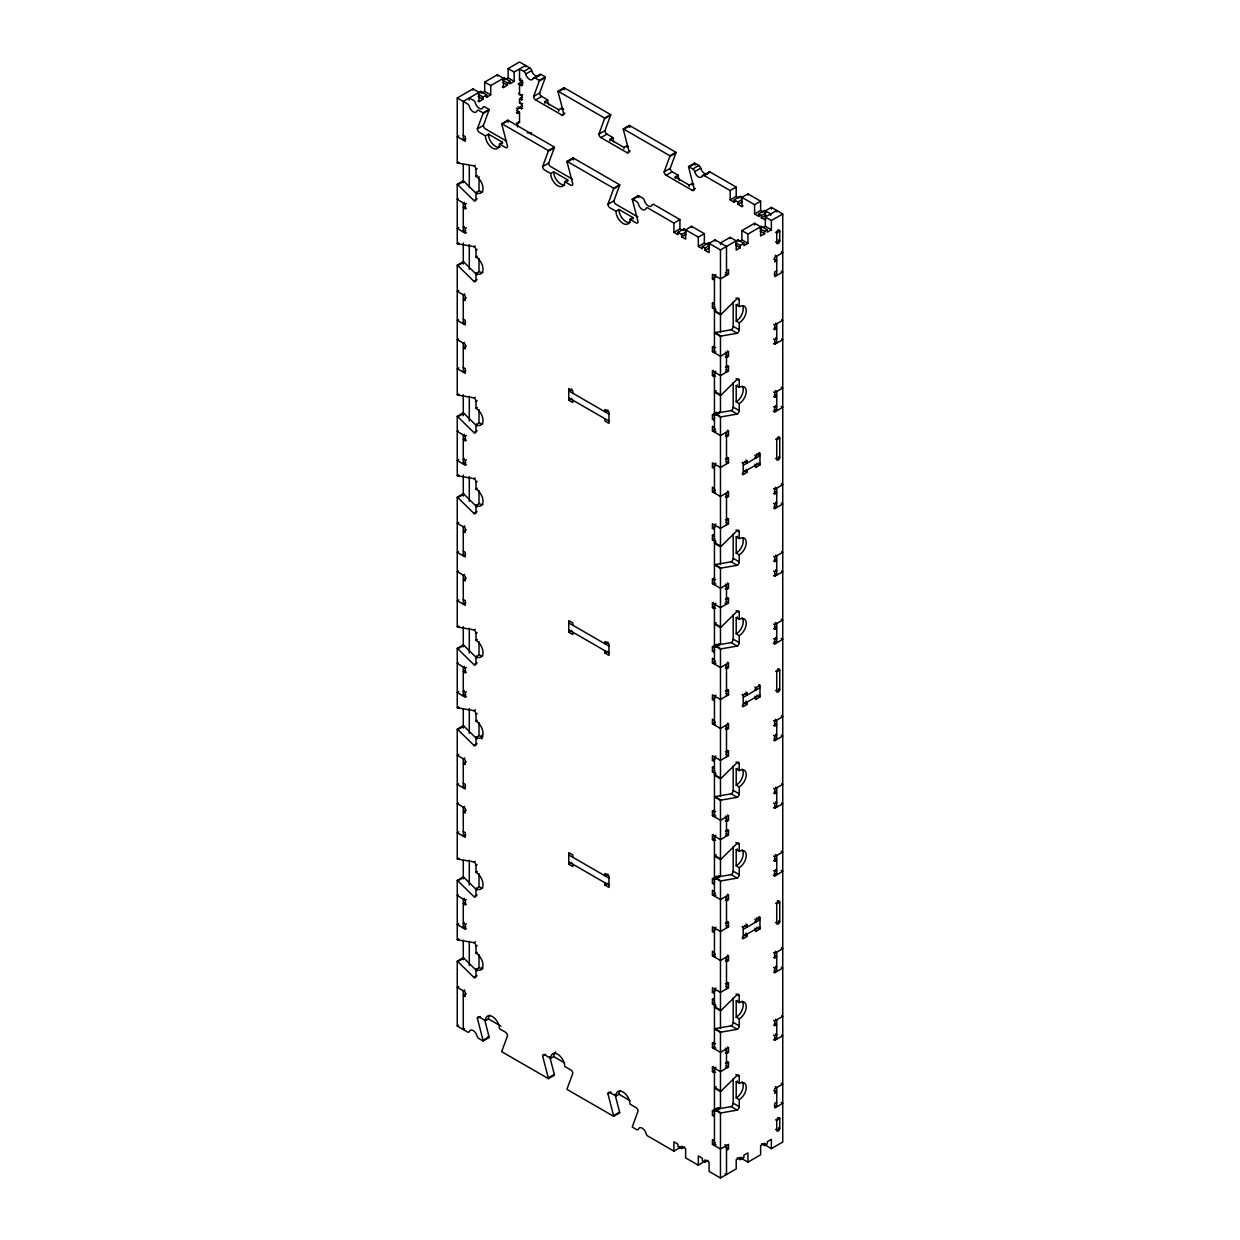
<?xml version="1.0" encoding="UTF-8"?>
<svg xmlns="http://www.w3.org/2000/svg" width="1240" height="1240" viewBox="0 0 1240 1240"><rect width="100%" height="100%" fill="white"/><g stroke="black" fill="none" stroke-linecap="round" stroke-linejoin="round"><path stroke-width="1.5" d="M485.414 135.873L488.421 134.137L502.495 142.259L499.472 143.995A9.951 5.735 60 0 1 492.435 148.056A9.951 5.735 60 0 1 485.414 135.873L479.384 132.401A2.837 1.643 60 0 1 477.369 128.913L483.026 113.507A2.852 1.643 60 0 0 483.12 112.902L489.149 109.415L484.902 106.966A2.837 1.643 60 0 0 483.011 107.431A5.689 3.286 60 0 1 479.229 108.33A5.689 3.286 60 0 1 475.432 103.044A2.837 1.643 60 0 0 473.541 100.409L469.293 97.96L469.293 100.083M477.369 128.913L483.399 125.442L489.056 110.034A2.852 1.643 60 0 0 489.149 109.415M564.898 113.181L561.767 114.995L535.649 99.913A2.837 1.643 60 0 1 533.634 96.441L539.292 81.034A2.852 1.643 60 0 0 539.369 80.414L545.399 76.942L541.167 74.493A2.837 1.643 60 0 0 539.276 74.943A5.689 3.286 60 0 1 535.479 75.841A5.689 3.286 60 0 1 531.697 70.572A2.837 1.643 60 0 0 529.806 67.936L519.529 62L508.152 68.572L508.152 77.856L514.182 81.329L514.182 72.059L525.558 65.487L525.558 66.836M533.634 96.441L539.663 92.954L545.321 77.547A2.852 1.643 60 0 0 545.399 76.942M550.684 173.554L553.691 171.817L567.765 179.94L564.743 181.675A9.951 5.735 60 0 1 557.706 185.737A9.951 5.735 60 0 1 550.684 173.554L544.654 170.082A2.837 1.643 60 0 1 542.639 166.594L548.297 151.202A2.852 1.643 60 0 0 548.39 150.583L554.419 147.095L507.796 120.187L501.766 123.675A2.837 1.643 60 0 0 501.859 124.372L507.517 146.32A2.837 1.643 60 0 1 505.502 147.483L499.472 143.995M542.639 166.594L548.669 163.122L554.327 147.715A2.852 1.643 60 0 0 554.419 147.095M630.168 150.862L627.037 152.675L600.904 137.594A2.837 1.643 60 0 1 598.904 134.121L604.562 118.715A2.852 1.643 60 0 0 604.639 118.094L610.669 114.623L564.061 87.699L558.031 91.186A2.837 1.643 60 0 0 558.109 91.9L563.766 113.832A2.837 1.643 60 0 1 561.767 114.995M598.904 134.121L604.934 130.634L610.591 115.227A2.852 1.643 60 0 0 610.669 114.623M615.955 211.249L618.962 209.498L633.02 217.62L630.013 219.356A9.951 5.735 60 0 1 622.976 223.417A9.951 5.735 60 0 1 615.955 211.249L609.925 207.762A2.837 1.643 60 0 1 607.91 204.29L613.568 188.883A2.852 1.643 60 0 0 613.661 188.263L619.675 184.791L573.066 157.868L567.037 161.355A2.837 1.643 60 0 0 567.114 162.068L572.787 184A2.837 1.643 60 0 1 570.772 185.163L564.743 181.675M607.91 204.29L613.939 200.803L619.597 185.395A2.852 1.643 60 0 0 619.675 184.791M695.439 188.542L692.308 190.356L666.175 175.274A2.837 1.643 60 0 1 664.175 171.802L669.832 156.395A2.852 1.643 60 0 0 669.91 155.775L675.939 152.303L629.331 125.395L623.302 128.867A2.837 1.643 60 0 0 623.379 129.58L629.037 151.513A2.837 1.643 60 0 1 627.037 152.675M664.175 171.802L670.205 168.315L675.862 152.923A2.852 1.643 60 0 0 675.939 152.303M737.211 333.281L731.182 329.809L715.015 332.599A2.852 1.643 -60 0 0 714.442 332.832L720.471 336.319A2.852 1.643 -60 0 1 721.044 336.087L737.211 333.281A2.837 1.643 -60 0 0 739.226 329.809L739.226 322.834A9.951 5.735 -60 0 0 746.248 310.667A9.951 5.735 -60 0 0 739.226 306.606L739.226 299.646A2.837 1.643 -60 0 0 737.211 298.483L721.044 314.356A2.837 1.643 -60 0 1 720.471 314.774L714.442 311.302A2.837 1.643 -60 0 0 715.015 310.868L716.023 309.876M737.211 414.067L731.182 410.579L715.015 413.385A2.852 1.643 -60 0 0 714.442 413.618L720.471 417.105A2.852 1.643 -60 0 1 721.044 416.873L737.211 414.067A2.837 1.643 -60 0 0 739.226 410.579L739.226 403.62A9.951 5.735 -60 0 0 746.248 391.437A9.951 5.735 -60 0 0 739.226 387.376L739.226 380.417A2.837 1.643 -60 0 0 737.211 379.269L721.044 395.126A2.837 1.643 -60 0 1 720.471 395.56L714.442 392.088A2.837 1.643 -60 0 0 715.015 391.654L716.023 390.662M737.211 565.3L731.182 561.813L715.015 564.619A2.852 1.643 -60 0 0 714.442 564.851L720.471 568.339A2.852 1.643 -60 0 1 721.044 568.106L737.211 565.3A2.837 1.643 -60 0 0 739.226 561.813L739.226 554.854A9.951 5.735 -60 0 0 746.248 542.671A9.951 5.735 -60 0 0 739.226 538.625L739.226 531.65A2.837 1.643 -60 0 0 737.211 530.503L721.044 546.36A2.837 1.643 -60 0 1 720.471 546.793L714.442 543.322A2.837 1.643 -60 0 0 715.015 542.888L716.023 541.896M737.211 646.087L731.182 642.599L715.015 645.404A2.852 1.643 -60 0 0 714.442 645.637L720.471 649.125A2.852 1.643 -60 0 1 721.044 648.876L737.211 646.087A2.837 1.643 -60 0 0 739.226 642.599L739.226 635.639A9.951 5.735 -60 0 0 746.248 623.457A9.951 5.735 -60 0 0 739.226 619.396L739.226 612.436A2.837 1.643 -60 0 0 737.211 611.274L721.044 627.146A2.837 1.643 -60 0 1 720.471 627.58L714.442 624.092A2.837 1.643 -60 0 0 715.015 623.673L716.023 622.682M737.211 797.32L731.182 793.832L715.015 796.638A2.852 1.643 -60 0 0 714.442 796.87L720.471 800.358A2.852 1.643 -60 0 1 721.044 800.11L737.211 797.32A2.837 1.643 -60 0 0 739.226 793.832L739.226 786.873A9.951 5.735 -60 0 0 746.248 774.69A9.951 5.735 -60 0 0 739.226 770.629L739.226 763.669A2.837 1.643 -60 0 0 737.211 762.507L721.044 778.379A2.837 1.643 -60 0 1 720.471 778.813L714.442 775.326A2.837 1.643 -60 0 0 715.015 774.907L716.023 773.915M737.211 878.106L731.182 874.619L715.015 877.424A2.852 1.643 -60 0 0 714.442 877.657L720.471 881.129A2.852 1.643 -60 0 1 721.044 880.896L737.211 878.106A2.837 1.643 -60 0 0 739.226 874.619L739.226 867.659A9.951 5.735 -60 0 0 746.248 855.476A9.951 5.735 -60 0 0 739.226 851.415L739.226 844.455A2.837 1.643 -60 0 0 737.211 843.293L721.044 859.165A2.837 1.643 -60 0 1 720.471 859.599L714.442 856.112A2.837 1.643 -60 0 0 715.015 855.693L716.023 854.701M737.211 1029.34L731.182 1025.852L715.015 1028.658A2.852 1.643 -60 0 0 714.442 1028.89L720.471 1032.362A2.852 1.643 -60 0 1 721.044 1032.13L737.211 1029.34A2.837 1.643 -60 0 0 739.226 1025.852L739.226 1018.893A9.951 5.735 -60 0 0 746.248 1006.71A9.951 5.735 -60 0 0 739.226 1002.649L739.226 995.689A2.837 1.643 -60 0 0 737.211 994.527L721.044 1010.399A2.837 1.643 -60 0 1 720.471 1010.832L714.442 1007.345A2.837 1.643 -60 0 0 715.015 1006.927L716.023 1005.935M737.211 1110.11L731.182 1106.638L715.015 1109.444A2.852 1.643 -60 0 0 714.442 1109.676L720.471 1113.148A2.852 1.643 -60 0 1 721.044 1112.916L737.211 1110.11A2.837 1.643 -60 0 0 739.226 1106.638L739.226 1099.678A9.951 5.735 -60 0 0 746.248 1087.495A9.951 5.735 -60 0 0 739.226 1083.435L739.226 1076.475A2.837 1.643 -60 0 0 737.211 1075.312L721.044 1091.185A2.837 1.643 -60 0 1 720.471 1091.619L714.442 1088.131A2.837 1.643 -60 0 0 715.015 1087.697L716.023 1086.705M475.121 165.199L473.99 165.85L457.824 163.044A2.852 1.643 60 0 1 457.25 162.812L457.25 97.96L472.982 88.877L479.012 92.349L479.012 101.633L477.881 100.983M484.7 82.103L490.73 85.591L490.73 94.876L484.7 91.388L484.7 82.103L497.395 74.772L503.425 78.26L503.425 87.544L502.293 86.893M485.584 96.534L486.716 97.185L486.716 94.876L480.686 91.388L463.279 101.448L463.279 140.105L465.791 138.663M490.73 85.591L504.122 77.856L510.151 81.329L510.151 83.653L509.02 83.002M481.693 93.124L484.7 91.388M505.378 79.453L508.152 77.856M522.675 80.29L521.544 80.941L519.529 79.794L519.529 68.96L523.776 71.409L529.806 67.921M478.129 94.163L483.026 96.999L486.716 94.876M502.929 80.29L507.454 82.894L510.151 81.329M523.776 71.409A2.837 1.643 60 0 1 525.667 74.044L531.697 70.572M479.012 101.633L483.026 99.308L483.026 96.999M486.716 97.185L490.73 94.876M503.425 87.544L507.454 85.219L507.454 82.894M510.151 83.653L514.182 81.329M519.529 79.794L521.048 78.91M522.738 82.584L520.288 81.391M525.667 74.044A5.689 3.286 60 0 0 529.449 79.329A5.689 3.286 60 0 0 533.246 78.43L539.276 74.943M518.398 83.778L521.544 85.591L522.675 84.94M533.246 78.43A2.837 1.643 60 0 1 535.138 77.965L541.167 74.493M483.026 113.507L489.056 110.034M539.292 81.034L545.321 77.547M518.398 93.45L521.544 95.263L522.675 94.597M522.675 103.493L521.544 104.144L519.529 102.982L519.529 98.735L522.552 96.999M458.754 135.764L457.25 136.633L465.279 141.267L465.279 136.633L463.279 135.47M519.529 98.735L521.544 99.898L522.675 99.247M519.529 102.982L520.661 102.331M516.398 108.144L517.529 108.794L522.552 105.896M535.649 99.913L541.663 96.441L547.692 99.913A9.951 5.735 60 0 0 548.839 105.028M518.025 106.764L521.544 108.794L522.675 108.144M516.398 112.778L517.529 113.429L519.529 112.267L519.529 122.326L517.529 123.489L516.398 122.838M501.859 124.372L507.873 120.9A2.837 1.643 60 0 1 507.796 120.187M558.109 91.9L564.138 88.412A2.837 1.643 60 0 1 564.061 87.699M544.794 103.199A9.951 5.735 60 0 1 544.686 101.649L547.692 99.913M457.25 162.812L458.382 162.161M457.824 163.044L458.955 162.393M558.636 111.182A9.951 5.735 60 0 0 558.744 109.771L561.767 108.035L563.642 109.12M527.217 132.835L531.386 132.711M476.982 194.2L463.853 181.304A2.837 1.643 60 0 0 463.279 180.869L457.25 184.342A2.837 1.643 60 0 1 457.824 184.775L473.99 200.647A2.837 1.643 60 0 0 476.005 199.485L476.005 192.525A9.951 5.735 60 0 0 483.026 188.465A9.951 5.735 60 0 0 476.005 176.282L476.005 169.322L477.137 168.671M457.824 184.775L463.853 181.304M476.005 176.282L477.322 175.522M458.382 198.819L457.25 199.47L465.279 204.104L466.411 203.453M476.005 192.525L479.012 190.79A9.951 5.735 60 0 0 482.856 191.689M548.297 151.202L554.327 147.715M604.562 118.715L610.591 115.227M464.411 202.29L463.279 202.957L463.279 231.958L465.791 230.501M473.99 200.647L477.137 198.834M465.527 206.29L463.279 207.592L465.279 208.754L466.411 208.103M600.904 137.594L606.933 134.121L612.963 137.594A9.951 5.735 60 0 0 613.754 141.779M567.114 162.068L573.144 158.581A2.837 1.643 60 0 1 573.066 157.868M623.379 129.58L629.409 126.108A2.837 1.643 60 0 1 629.331 125.395M610.064 140.88A9.951 5.735 60 0 1 609.956 139.345L612.963 137.594M458.754 227.602L457.25 228.47L465.279 233.104L466.411 232.453M464.411 226.656L463.279 227.308L465.279 228.47L466.411 227.819M457.25 184.342L457.25 243.598L458.382 242.947M623.906 148.862A9.951 5.735 60 0 0 624.014 147.452L627.037 145.716L628.168 146.367M457.25 243.598A2.852 1.643 60 0 0 457.824 243.831L458.955 243.179M457.824 243.831L473.99 246.621L475.121 245.97M476.982 274.97L463.853 262.074A2.837 1.643 60 0 0 463.279 261.656L457.25 265.127A2.837 1.643 60 0 1 457.824 265.562L473.99 281.433A2.837 1.643 60 0 0 476.005 280.271L476.005 273.312A9.951 5.735 60 0 0 483.026 269.251A9.951 5.735 60 0 0 476.005 257.067L476.005 250.108L477.137 249.457M457.824 265.562L463.853 262.074M476.005 257.067L477.322 256.308M613.568 188.883L619.597 185.395M669.832 156.395L675.862 152.923M476.005 273.312L479.012 271.576A9.951 5.735 60 0 0 482.856 272.474M458.754 290.439L457.25 291.307L465.279 295.957L465.279 300.591L463.279 299.429L466.286 297.693M473.99 281.433L477.137 279.62M666.175 175.274L672.204 171.802L678.234 175.274A9.951 5.735 60 0 0 679.38 180.389M464.783 293.926L463.279 294.795L463.279 323.795L465.527 322.493M632.307 199.036L638.337 195.548L642.568 197.997A2.837 1.643 60 0 1 644.459 200.647A5.689 3.286 60 0 0 648.257 205.917A5.689 3.286 60 0 0 652.038 205.019A2.837 1.643 60 0 1 653.945 204.569L679.939 219.573L679.939 228.858L673.909 232.329L673.909 223.06L647.915 208.041A2.837 1.643 60 0 0 646.025 208.49A5.689 3.286 60 0 1 642.227 209.405A5.689 3.286 60 0 1 638.445 204.12A2.837 1.643 60 0 0 636.538 201.485L632.307 199.036A2.837 1.643 60 0 0 632.385 199.749L638.058 221.681A2.837 1.643 60 0 1 636.043 222.844L630.013 219.356M688.572 166.548L694.601 163.076L698.833 165.525A2.837 1.643 60 0 1 700.724 168.16A5.689 3.286 60 0 0 704.521 173.445A5.689 3.286 60 0 0 708.304 172.531A2.837 1.643 60 0 1 710.195 172.081L736.204 187.1L736.204 196.369L730.174 199.857L730.174 190.573L704.165 175.553A2.837 1.643 60 0 0 702.274 176.018A5.689 3.286 60 0 1 698.492 176.917A5.689 3.286 60 0 1 694.695 171.632A2.837 1.643 60 0 0 692.804 168.996L688.572 166.548A2.837 1.643 60 0 0 688.65 167.261L694.307 189.208A2.837 1.643 60 0 1 692.308 190.356M632.385 199.749L638.414 196.261A2.837 1.643 60 0 1 638.337 195.548M688.65 167.261L694.679 163.788A2.837 1.643 60 0 1 694.601 163.076M675.335 178.56A9.951 5.735 60 0 1 675.226 177.025L678.234 175.274M692.804 168.996L698.833 165.525M694.695 171.632L700.724 168.16M702.274 176.018L708.304 172.531M704.165 175.553L710.195 172.081M689.177 186.558A9.951 5.735 60 0 0 689.285 185.148L692.308 183.396L693.811 184.264M458.506 319.594L457.25 320.308L465.279 324.958L465.279 320.308L463.279 319.145M458.506 338.923L457.25 339.651L465.279 344.286L465.279 348.921L463.279 347.774L466.286 346.022M464.535 342.395L463.279 343.124L463.279 372.124L465.791 370.683M673.909 223.06L679.939 219.573M730.174 190.573L736.204 187.1M673.909 232.329L677.939 234.654L677.939 232.329L683.968 228.858L698.337 237.15L704.367 233.678L704.367 242.947L698.337 246.435L698.337 237.15M735.32 201.516L734.204 202.182L734.204 199.857L740.218 196.369L754.602 204.678L760.616 201.19L760.616 210.475L754.602 213.947L754.602 204.678M704.367 233.678L691.672 226.347L685.643 229.819L685.643 239.103L681.613 236.778L681.613 234.469L686.139 231.849M760.616 201.19L747.921 193.858L741.892 197.346L741.892 206.615L743.024 205.964M734.204 199.857L737.878 201.981L742.032 199.594M681.613 236.778L686.139 234.174M737.878 201.981L737.878 204.306L742.032 201.903M458.754 367.784L457.25 368.652L465.279 373.287L465.279 368.652L463.279 367.49M698.337 246.435L702.351 248.76L702.351 246.435L708.381 242.947L720.471 249.938L737.878 239.878L743.907 243.35L743.907 245.675L747.921 243.35L747.921 234.081L741.892 230.594L741.892 239.878L747.921 243.35M759.748 215.621L758.617 216.272L758.617 213.947L764.646 210.475L770.707 213.962L770.707 215.326M724.982 274.583L726.5 275.451L726.5 246.45L715.108 239.878L709.079 243.35L709.079 252.635L705.064 250.325L705.064 248L709.575 245.381M765.343 1143.822L765.343 1145.124L771.373 1148.612L782.75 1142.04L782.75 213.962L771.373 207.39L765.343 210.878L765.343 226.347L763.329 227.509M758.617 213.947L761.329 215.512L765.839 212.908M705.064 250.325L709.575 247.706M761.329 215.512L761.329 217.837L765.839 215.233M457.25 265.127L457.25 394.832L458.382 394.18M743.907 243.35L740.218 245.489L740.218 247.799L736.204 250.124L736.204 240.839L730.174 237.367L720.471 242.978L720.471 244.497M741.892 230.594L754.602 223.262L760.616 226.749L760.616 236.034L764.646 233.709L764.646 231.384L760.12 228.78M457.25 394.832A2.852 1.643 60 0 0 457.824 395.064L458.955 394.413M765.716 219.945L761.329 217.837M747.921 234.081L761.329 226.347L767.343 229.819L767.343 232.144L771.373 229.819L771.373 220.549L782.75 213.962M739.644 241.18L741.892 239.878M457.824 395.064L473.99 397.87L475.121 397.203M764.646 231.384L767.343 229.819M476.982 426.204L463.853 413.308A2.837 1.643 60 0 0 463.279 412.889L457.25 416.361A2.837 1.643 60 0 1 457.824 416.795L473.99 432.667A2.837 1.643 60 0 0 476.005 431.505L476.005 424.545A9.951 5.735 60 0 0 483.026 420.484A9.951 5.735 60 0 0 476.005 408.301L476.005 401.341L477.137 400.69M457.824 416.795L463.853 413.308M476.005 408.301L477.322 407.542M715.945 274.583L714.442 275.451L714.442 352.796L715.945 351.928M726.5 270.816L728.5 269.654L728.5 274.288L720.471 278.938L712.427 274.288L712.427 278.938L715.449 277.187M458.382 430.838L457.25 431.489L465.279 436.124L466.411 435.472M476.005 424.545L479.012 422.809A9.951 5.735 60 0 0 482.856 423.708M464.411 434.31L463.279 434.961L463.279 463.962L465.791 462.52M473.99 432.667L477.137 430.854M465.527 438.309L463.279 439.611L465.279 440.774L466.411 440.123M715.573 308.45L714.442 309.101L712.427 307.938L712.427 303.288L713.558 302.637M571.981 389.035L568.757 390.879L608.949 414.082M712.427 307.938L714.689 306.637M776.721 270.816L774.721 271.978L774.721 276.613L782.75 271.978L781.246 271.111M458.754 459.621L457.25 460.489L465.279 465.124L466.411 464.473M464.411 458.676L463.279 459.327L465.279 460.489L466.411 459.839M572.787 393.204L572.787 390.879L568.757 388.57L568.757 400.164L571.779 398.428M457.25 416.361L457.25 475.618L458.382 474.951M457.25 475.618A2.852 1.643 60 0 0 457.824 475.85L458.955 475.199M457.824 475.85L473.99 478.64L475.121 477.989M476.982 506.989L463.853 494.094A2.837 1.643 60 0 0 463.279 493.675L457.25 497.147A2.837 1.643 60 0 1 457.824 497.581L473.99 513.453A2.837 1.643 60 0 0 476.005 512.29L476.005 505.331A9.951 5.735 60 0 0 483.026 501.27A9.951 5.735 60 0 0 476.005 489.087L476.005 482.128L477.137 481.476M725.369 356.779L726.5 357.43L728.5 356.267L728.5 351.633L720.471 356.267L712.427 351.633L712.427 346.999L713.558 346.332M715.573 347.495L714.442 348.146L712.427 346.999M607.941 410.021L604.934 411.757L604.934 409.448L608.949 411.757L608.949 423.367L604.934 421.042L604.934 418.717M457.824 497.581L463.853 494.094M712.427 351.633L714.689 350.331M476.005 489.087L477.322 488.328M773.589 324.291L774.721 324.958L782.75 320.308L781.619 319.656M773.589 328.941L774.721 329.592L776.721 328.429L774.473 327.128M476.005 505.331L479.012 503.579A9.951 5.735 60 0 0 482.856 504.479M715.573 376.108L714.442 376.774L712.427 375.612L712.427 370.962L713.558 370.31M715.945 371.256L714.442 372.124L714.442 432.062L715.945 431.195M473.99 513.453L477.137 511.639M712.427 375.612L714.689 374.31M712.427 370.962L720.471 375.612L728.5 370.962L728.5 366.327L726.5 367.49L725.369 366.839M773.589 338.985L774.721 339.651L776.721 338.489L775.589 337.838M458.754 522.458L457.25 523.327L465.279 527.961L465.279 532.611L463.279 531.448L466.286 529.712M773.589 343.635L774.721 344.286L782.75 339.651L781.619 338.985M464.783 525.931L463.279 526.814L463.279 555.814L465.527 554.497M458.506 551.599L457.25 552.327L465.279 556.977L465.279 552.327L463.279 551.164M714.442 420.469L712.427 419.306L712.427 414.656L713.558 414.005M714.689 413.354L716.581 412.269M715.573 415.168L714.442 415.818L712.427 414.656M716.317 414.733L720.471 412.346L720.471 336.319M712.427 419.306L714.689 418.004M458.506 570.942L457.25 571.671L465.279 576.306L465.279 580.94L463.279 579.778L466.286 578.042M773.589 391.964L774.721 392.615L782.75 387.981L781.246 387.113M714.442 427.428L712.427 426.265L712.427 430.9L715.449 429.164M464.535 574.414L463.279 575.143L463.279 604.144L465.791 602.702M773.589 396.614L774.721 397.265L776.721 396.103L774.473 394.8M725.369 436.046L726.5 436.713L728.5 435.55L728.5 430.9L720.471 435.55L712.427 430.9M773.589 406.658L774.721 407.309L776.721 406.162L775.589 405.511M773.218 411.091L774.721 411.959L782.75 407.309L781.246 406.441M458.754 599.804L457.25 600.671L465.279 605.306L465.279 600.671L463.279 599.509M715.945 463.094L714.442 463.962L714.442 492.962L715.573 492.311M727.369 457.514L728.5 458.164L728.5 462.814L720.471 467.449L712.427 462.814L712.427 467.449L715.449 465.713M728.5 458.164L726.5 459.327L725.369 458.676M457.25 497.147L457.25 626.851L458.382 626.185M457.25 626.851A2.852 1.643 60 0 0 457.824 627.083L458.955 626.433M742.093 462.35L743.225 463.016L747.24 460.691L747.24 463.016L744.605 461.482M754.819 455.003L755.951 455.669L759.965 453.344L759.965 464.938L755.951 467.263L754.819 466.612M743.24 465.325L759.981 455.654L756.772 453.793M743.24 472.285L759.981 462.613M714.442 488.328L712.427 487.165L712.427 491.815L715.449 490.064M457.824 627.083L473.99 629.874L475.121 629.222M742.093 473.959L743.225 474.61L747.24 472.285L747.24 469.975L746.108 469.325M476.982 658.223L463.853 645.327A2.837 1.643 60 0 0 463.279 644.909L457.25 648.38A2.837 1.643 60 0 1 457.824 648.814L473.99 664.687A2.837 1.643 60 0 0 476.005 663.524L476.005 656.564A9.951 5.735 60 0 0 483.026 652.504A9.951 5.735 60 0 0 476.005 640.321L476.005 633.361L477.137 632.71M725.369 496.961L726.5 497.612L728.5 496.45L728.5 491.815L720.471 496.45L712.427 491.815M457.824 648.814L463.853 645.327M476.005 640.321L477.322 639.561M458.382 662.857L457.25 663.509L465.279 668.143L466.411 667.492M476.005 656.564L479.012 654.829A9.951 5.735 60 0 0 482.856 655.712M464.411 666.33L463.279 666.981L463.279 695.981L465.791 694.539M773.589 488.637L774.721 489.289L782.75 484.654L781.246 483.786M715.945 524.009L714.442 524.876L714.442 584.815L715.945 583.947M473.99 664.687L477.137 662.873M465.527 670.313L463.279 671.63L465.279 672.778L466.411 672.126M727.369 518.413L728.5 519.064L728.5 523.714L720.471 528.349L712.427 523.714L712.427 528.349L715.449 526.613M728.5 519.064L726.5 520.226L725.369 519.576M773.589 493.288L774.721 493.939L776.721 492.776L774.473 491.474M715.573 540.454L714.442 541.12L712.427 539.958L712.427 535.308L713.558 534.657M712.427 539.958L714.689 538.64M773.589 503.332L774.721 503.998L776.721 502.836L775.589 502.185M773.589 507.982L774.721 508.632L782.75 503.998L781.246 503.114M458.754 691.641L457.25 692.509L465.279 697.144L466.411 696.493M464.411 690.696L463.279 691.346L465.279 692.509L466.411 691.858M572.787 625.224L572.787 622.899L568.757 620.574L568.757 632.183L571.779 630.447M457.25 648.38L457.25 707.621L458.382 706.971M457.25 707.621A2.852 1.643 60 0 0 457.824 707.87L458.955 707.203M457.824 707.87L473.99 710.659L475.493 709.792M476.982 739.009L463.853 726.113A2.837 1.643 60 0 0 463.279 725.679L457.25 729.167A2.837 1.643 60 0 1 457.824 729.601L473.99 745.472A2.837 1.643 60 0 0 476.005 744.31L476.005 737.351A9.951 5.735 60 0 0 483.026 733.289A9.951 5.735 60 0 0 476.005 721.107L476.005 714.147L477.137 713.496M725.369 588.798L726.5 589.45L728.5 588.287L728.5 583.653L720.471 588.287L712.427 583.653L712.427 579.003L713.558 578.351M715.573 579.514L714.442 580.165L712.427 579.003M607.941 642.041L604.934 643.777L604.934 641.468L608.949 643.777L608.949 655.386L604.934 653.062L604.934 650.736M457.824 729.601L463.853 726.113M712.427 583.653L714.689 582.351M476.005 721.107L477.322 720.347M604.934 653.062L607.941 651.326M773.589 556.311L774.721 556.962L782.75 552.327L781.619 551.676M773.589 560.961L774.721 561.611L776.721 560.449L774.473 559.147M476.005 737.351L479.012 735.599A9.951 5.735 60 0 0 482.856 736.498M715.573 608.127L714.442 608.778L712.427 607.631L712.427 602.981L713.558 602.33M715.945 603.275L714.442 604.144L714.442 664.082L715.945 663.214M473.99 745.472L477.137 743.659M712.427 607.631L714.689 606.314M712.427 602.981L720.471 607.631L728.5 602.981L728.5 598.346L726.5 599.509L725.369 598.858M773.589 571.005L774.721 571.656L776.721 570.509L775.589 569.842M458.754 754.478L457.25 755.346L465.279 759.981L465.279 764.63L463.279 763.468L466.286 761.732M773.589 575.654L774.721 576.306L782.75 571.656L781.619 571.005M464.783 757.95L463.279 758.818L463.279 787.834L465.527 786.517M458.506 783.618L457.25 784.346L465.279 788.981L465.279 784.346L463.279 783.184M714.442 652.488L712.427 651.326L712.427 646.675L713.558 646.025M714.689 645.374L716.581 644.288M715.573 647.187L714.442 647.838L712.427 646.675M715.945 646.97L720.471 644.366L720.471 568.339M712.427 651.326L714.689 650.024M458.506 802.962L457.25 803.675L465.279 808.325L465.279 812.96L463.279 811.797L466.286 810.061M773.589 623.984L774.721 624.635L782.75 620L781.246 619.132M714.442 659.447L712.427 658.285L712.427 662.919L715.449 661.183M464.535 806.434L463.279 807.163L463.279 836.163L465.791 834.706M773.589 628.634L774.721 629.284L776.721 628.122L774.473 626.82M725.369 668.066L726.5 668.716L728.5 667.57L728.5 662.919L720.471 667.57L712.427 662.919M773.589 638.678L774.721 639.329L776.721 638.182L775.589 637.515M773.218 643.111L774.721 643.979L782.75 639.329L781.246 638.461M458.754 831.808L457.25 832.691L465.279 837.326L465.279 832.676L463.279 831.529M715.945 695.113L714.442 695.981L714.442 724.982L715.573 724.331M727.369 689.533L728.5 690.184L728.5 694.818L720.471 699.468L712.427 694.818L712.427 699.468L715.449 697.717M728.5 690.184L726.5 691.346L725.369 690.696M457.25 729.167L457.25 858.855L458.382 858.204M457.25 858.855A2.852 1.643 60 0 0 457.824 859.103L458.955 858.437M742.093 694.369L743.225 695.02L747.24 692.711L747.24 695.02L744.605 693.501M754.819 687.022L755.951 687.673L759.965 685.364L759.965 696.957L755.951 699.283L754.819 698.632M743.24 697.345L759.981 687.673M743.24 704.304L759.981 694.632M714.442 720.347L712.427 719.185L712.427 723.819L715.449 722.083M457.824 859.103L473.99 861.893L475.121 861.242M742.093 705.979L743.225 706.63L747.24 704.304L747.24 701.98L745.736 701.111M476.982 890.243L463.853 877.346A2.837 1.643 60 0 0 463.279 876.913L457.25 880.4A2.837 1.643 60 0 1 457.824 880.834L473.99 896.706A2.837 1.643 60 0 0 476.005 895.543L476.005 888.584A9.951 5.735 60 0 0 483.026 884.523A9.951 5.735 60 0 0 476.005 872.34L476.005 865.38L477.137 864.73M725.369 728.981L726.5 729.632L728.5 728.469L728.5 723.819L720.471 728.469L712.427 723.819M457.824 880.834L463.853 877.346M476.005 872.34L477.322 871.58M458.382 894.862L457.25 895.528L465.279 900.163L466.411 899.512M476.005 888.584L479.012 886.832A9.951 5.735 60 0 0 482.856 887.732M464.411 898.349L463.279 899L463.279 928.001L465.791 926.559M773.589 720.657L774.721 721.308L782.75 716.673L781.246 715.806M715.945 756.013L714.442 756.896L714.442 816.819L715.945 815.951M473.99 896.706L477.137 894.893M465.527 902.332L463.279 903.635L465.279 904.797L466.411 904.146M727.369 750.433L728.5 751.083L728.5 755.734L720.471 760.368L712.427 755.734L712.427 760.368L715.449 758.632M728.5 751.083L726.5 752.246L725.369 751.595M773.589 725.307L774.721 725.958L776.721 724.796L774.473 723.494M715.573 772.474L714.442 773.125L712.427 771.978L712.427 767.327L713.558 766.677M712.427 771.978L714.689 770.66M773.589 735.351L774.721 736.002L776.721 734.855L775.589 734.189M773.589 740.001L774.721 740.652L782.75 736.002L781.246 735.134M458.754 923.66L457.25 924.529L465.279 929.163L466.411 928.512M464.411 922.715L463.279 923.366L465.279 924.529L466.411 923.877M572.787 857.243L572.787 854.918L568.757 852.593L568.757 864.202L571.779 862.451M457.25 880.4L457.25 939.641L458.382 938.99M457.25 939.641A2.852 1.643 60 0 0 457.824 939.874L458.955 939.223M457.824 939.874L473.99 942.679L475.493 941.811M476.982 971.029L463.853 958.132A2.837 1.643 60 0 0 463.279 957.699L457.25 961.186A2.837 1.643 60 0 1 457.824 961.605L473.99 977.476A2.837 1.643 60 0 0 476.005 976.33L476.005 969.355A9.951 5.735 60 0 0 483.026 965.309A9.951 5.735 60 0 0 476.005 953.126L476.005 946.166L477.137 945.5M725.369 820.818L726.5 821.469L728.5 820.307L728.5 815.672L720.471 820.307L712.427 815.672L712.427 811.022L713.558 810.371M715.573 811.534L714.442 812.185L712.427 811.022M607.941 874.06L604.934 875.797L604.934 873.471L608.949 875.797L608.949 887.406L604.934 885.081L604.934 882.756M457.824 961.605L463.853 958.132M712.427 815.672L714.689 814.355M476.005 953.126L477.322 952.366M604.934 885.081L607.941 883.345M773.589 788.33L774.721 788.981L782.75 784.346L781.619 783.696M773.589 792.98L774.721 793.631L776.721 792.468L774.473 791.167M476.005 969.355L479.012 967.619A9.951 5.735 60 0 0 482.856 968.518M715.573 840.146L714.442 840.798L712.427 839.635L712.427 835.001L713.558 834.349M715.945 835.295L714.442 836.163L714.442 896.101L715.945 895.234M712.427 839.635L714.689 838.333M712.427 835.001L720.471 839.635L728.5 835.001L728.5 830.366L726.5 831.529L725.369 830.862M773.589 803.024L774.721 803.675L776.721 802.513L775.589 801.862M473.99 977.476L477.137 975.663M458.754 986.498L457.25 987.365L465.279 992L465.279 996.635L463.279 995.488L466.286 993.736M773.589 807.674L774.721 808.325L782.75 803.675L781.619 803.024M464.783 989.97L463.279 990.837L463.279 1029.51L464.582 1028.751M457.25 961.186L457.25 1026.038L458.552 1025.279M714.442 884.492L712.427 883.345L712.427 878.695L713.558 878.044M714.689 877.393L716.952 876.091M715.573 879.207L714.442 879.857L712.427 878.695M715.945 878.99L720.471 876.37L720.471 800.358M484.809 1020.318L489.056 1036.78A2.852 1.643 60 0 1 489.149 1037.493L483.12 1040.965A2.852 1.643 60 0 0 483.026 1040.252L477.369 1018.319L480.392 1016.583M712.427 883.345L714.689 882.027M477.369 1018.319A2.837 1.643 60 0 1 479.384 1017.157L485.414 1020.644L488.421 1018.893A9.951 5.735 60 0 1 489.568 1015.111M773.589 856.003L774.721 856.654L782.75 852.02L781.246 851.152M714.442 891.452L712.427 890.304L712.427 894.939L715.449 893.203M773.589 860.638L774.721 861.304L776.721 860.141L774.473 858.84M725.369 900.085L726.5 900.736L728.5 899.574L728.5 894.939L720.471 899.574L712.427 894.939M773.589 870.697L774.721 871.348L776.721 870.185L775.589 869.535M483.026 1040.252L489.056 1036.78M773.218 875.115L774.721 875.998L782.75 871.348L781.246 870.48M715.945 927.132L714.442 928.001L714.442 957.001L715.573 956.35M727.369 921.553L728.5 922.204L728.5 926.838L720.471 931.488L712.427 926.838L712.427 931.488L715.449 929.737M728.5 922.204L726.5 923.366L725.369 922.715M742.093 926.388L743.225 927.04L747.24 924.73L747.24 927.04L744.605 925.521M754.819 919.041L755.951 919.693L759.965 917.383L759.965 928.977L755.951 931.302L754.819 930.651M743.24 929.349L759.981 919.693L756.772 917.832M743.24 936.309L759.981 926.652M714.442 952.366L712.427 951.204L712.427 955.838L715.449 954.102M742.093 937.998L743.225 938.649L747.24 936.324L747.24 933.999L745.736 933.131M549.723 1056.635L554.327 1074.46A2.852 1.643 60 0 1 554.419 1075.173L548.39 1078.645A2.852 1.643 60 0 0 548.297 1077.932L542.639 1055.999L545.662 1054.264M542.639 1055.999A2.837 1.643 60 0 1 544.654 1054.837L550.684 1058.324L553.691 1056.573A9.951 5.735 60 0 1 555.753 1052.032M725.369 960.985L726.5 961.651L728.5 960.488L728.5 955.838L720.471 960.488L712.427 955.838M548.297 1077.932L554.327 1074.46M773.589 952.677L774.721 953.327L782.75 948.693L781.246 947.825M715.945 988.032L714.442 988.9L714.442 1048.839L715.945 1047.971M727.369 982.452L728.5 983.103L728.5 987.753L720.471 992.388L712.427 987.753L712.427 992.388L715.449 990.652M728.5 983.103L726.5 984.265L725.369 983.615M773.589 957.311L774.721 957.977L776.721 956.815L774.473 955.513M715.573 1004.493L714.442 1005.144L712.427 1003.982L712.427 999.347L713.558 998.696M712.427 1003.982L714.689 1002.679M773.589 967.37L774.721 968.021L776.721 966.859L775.589 966.208M773.589 972.005L774.721 972.672L782.75 968.021L781.246 967.154M614.994 1094.315L619.597 1112.14A2.852 1.643 60 0 1 619.675 1112.854L613.661 1116.326A2.852 1.643 60 0 0 613.568 1115.628L607.91 1093.68L610.917 1091.944M607.91 1093.68A2.837 1.643 60 0 1 609.925 1092.518L615.955 1096.005L618.962 1094.269A9.951 5.735 60 0 1 620.109 1090.487M725.369 1052.838L726.5 1053.488L728.5 1052.326L728.5 1047.676L720.471 1052.326L712.427 1047.676L712.427 1043.042L713.558 1042.39M715.573 1043.553L714.442 1044.204L712.427 1043.042M712.427 1047.676L714.689 1046.374M773.589 1020.349L774.721 1021.001L782.75 1016.366L781.619 1015.715M613.568 1115.628L619.597 1112.14M773.589 1024.984L774.721 1025.635L776.721 1024.488L774.473 1023.171M715.573 1072.166L714.442 1072.817L712.427 1071.655L712.427 1067.02L713.558 1066.369M715.945 1067.315L714.442 1068.182L714.442 1145.512L715.945 1144.644M712.427 1071.655L714.689 1070.352M712.427 1067.02L720.471 1071.655L728.5 1067.02L728.5 1062.386L726.5 1063.533L725.369 1062.881M773.589 1035.043L774.721 1035.695L776.721 1034.532L775.589 1033.881M773.589 1039.678L774.721 1040.345L782.75 1035.695L781.619 1035.043M714.442 1116.512L712.427 1115.349L712.427 1110.715L713.558 1110.063M716.193 1108.545L717.325 1107.893M715.573 1111.226L714.442 1111.877L712.427 1110.715M715.945 1111.009L720.471 1108.389L720.471 1032.362M712.427 1115.349L714.689 1114.047M615.955 1096.005A9.951 5.735 60 0 1 622.976 1091.944A9.951 5.735 60 0 1 630.013 1104.127L636.043 1107.599A2.837 1.643 60 0 1 638.058 1111.087L632.385 1126.494A2.837 1.643 60 0 0 632.307 1127.098L636.538 1129.547A2.837 1.643 60 0 0 638.429 1129.098A5.689 3.286 60 0 1 642.227 1128.183A5.689 3.286 60 0 1 646.025 1133.468A2.837 1.643 60 0 0 647.915 1136.104L673.909 1151.123L679.939 1147.651L679.939 1146.334M673.909 1151.123L673.909 1141.839L677.939 1144.163L677.939 1146.488L681.613 1148.612L684.635 1146.876M776.721 1102.205L774.721 1103.368L774.721 1108.002L782.75 1103.368L781.246 1102.499M714.442 1140.878L712.427 1139.715L712.427 1144.365L715.449 1142.613M681.613 1148.612L681.613 1146.287L685.643 1148.612L685.643 1157.897L698.337 1165.228L704.367 1161.307M698.337 1165.228L698.337 1155.944L702.351 1158.268L702.351 1160.578L705.064 1162.143L708.071 1160.408M726.5 1150.162L728.5 1148.999L728.5 1144.365L720.471 1148.999L712.427 1144.365M737.211 1157.897L740.218 1159.632L743.907 1157.509L743.907 1155.184L747.921 1152.859L747.921 1162.143L741.892 1158.671L741.892 1157.354M761.624 1143.792L764.646 1145.527L767.343 1143.977L767.343 1141.652L771.373 1139.327L771.373 1148.612M705.064 1162.143L705.064 1159.819L709.079 1162.143L709.079 1171.428L720.471 1178L736.204 1168.917L736.204 1159.632L740.218 1157.307L740.218 1159.632M747.921 1162.143L760.616 1154.812L760.616 1145.527L764.646 1143.218L764.646 1145.527M522.211 81.669L521.854 81.577A2.48 1.442 -60 0 0 520.103 82.677L519.886 83.002A1.628 0.946 -60 0 0 519.529 84.15L519.529 94.101A2.124 1.225 -60 0 0 521.451 94.659M535.138 77.965L539.369 80.414M558.031 91.186L604.639 118.094M623.302 128.867L669.91 155.775M736.204 196.369L738.714 197.827M760.616 210.475L763.127 211.916M508.152 68.572L514.182 72.059M771.373 220.549L765.343 217.062L776.721 210.49L776.721 211.838M730.174 199.857L734.204 202.182M737.878 204.306L741.892 206.615M754.602 213.947L758.617 216.272M777.852 230.082L779.743 231.183L776.721 232.919L775.589 232.267M518.398 83.483L519.529 84.15M765.343 226.347L771.373 229.819M544.686 101.649L558.744 109.771M609.956 139.345L624.014 147.452M675.226 177.025L689.285 185.148M778.24 239.971L779.743 240.839A2.124 1.225 -60 0 1 778.24 243.458A2.124 1.225 -60 0 1 776.721 242.59L775.589 241.94M502.929 82.615L507.454 85.219M760.12 231.105L764.646 233.709M781.246 251.767L782.75 252.635L774.721 257.285L774.721 261.919L776.721 260.757L773.714 259.021M775.217 255.254L776.721 256.122L776.721 275.451L774.21 274.009M516.522 110.531L519.529 112.267M735.707 242.87L740.218 245.489M478.129 96.487L483.026 99.308M735.707 245.195L740.218 247.799M518.398 121.675L519.529 122.326M457.25 97.96L467.511 103.897A2.837 1.643 60 0 1 469.402 106.532A5.689 3.286 60 0 0 473.2 111.817A5.689 3.286 60 0 0 476.982 110.903A2.837 1.643 60 0 1 478.873 110.453L483.12 112.902M501.766 123.675L548.39 150.583M567.037 161.355L613.661 188.263M679.939 228.858L682.713 230.454M704.367 242.947L707.374 244.699M677.939 232.329L681.613 234.469M702.351 246.435L705.064 248M506.633 141.174L485.414 128.913A2.837 1.643 60 0 1 483.399 125.442M572.275 179.072L550.684 166.594A2.837 1.643 60 0 1 548.669 163.122M637.918 216.969L615.955 204.29A2.837 1.643 60 0 1 613.939 200.803M725.493 272.552L728.5 274.288M712.427 278.938L714.442 280.101M736.08 297.833L739.226 299.646M775.589 323.144L776.721 323.795L776.721 343.124L774.473 341.822M739.226 322.834L736.204 321.098L736.204 304.854L739.226 306.606M712.427 303.288L714.442 304.451M715.015 310.868L721.044 314.356M733.197 301.816L733.197 326.322L739.226 329.809M715.015 332.599L721.044 336.087M727.369 350.982L728.5 351.633M725.369 352.144L726.5 352.796L726.5 372.124L725.369 371.473M725.865 354.749L728.5 356.267M775.217 390.585L776.721 391.468L776.721 410.796L774.21 409.339M727.369 365.676L728.5 366.327M725.865 369.442L728.5 370.962M736.08 378.603L739.226 380.417M739.226 403.62L736.204 401.884L736.204 385.64L739.226 387.376M715.015 391.654L721.044 395.126M733.197 382.602L733.197 407.107L739.226 410.579M778.611 456.739L779.743 457.389L776.721 459.141L776.721 439.797A2.124 1.225 -60 0 1 778.24 437.193L779.743 438.061L779.743 457.389A2.124 1.225 -60 0 1 778.24 460.009A2.124 1.225 -60 0 1 776.721 459.141L775.589 458.475M775.589 439.146L776.721 439.797L779.743 438.061A2.124 1.225 -60 0 0 778.24 437.193M719.216 411.618L720.471 412.346M715.015 413.385L721.044 416.873M727.369 430.249L728.5 430.9M758.833 452.693L759.965 453.344M725.865 434.015L728.5 435.55M754.819 457.328L755.951 457.979L755.951 455.669M756.958 463.202L759.965 464.938M754.819 464.287L755.951 464.938L755.951 467.263M746.108 460.04L747.24 460.691M775.217 487.274L776.721 488.142L776.721 507.47L774.21 506.013M744.232 470.549L747.24 472.285M725.865 461.28L728.5 462.814M712.427 467.449L714.442 468.611M568.757 397.839L608.949 421.042M727.369 491.164L728.5 491.815M568.757 400.164L572.787 402.489L572.787 400.164M725.865 494.93L728.5 496.45M725.865 522.195L728.5 523.714M736.08 529.852L739.226 531.65M775.589 555.148L776.721 555.814L776.721 575.143L774.473 573.841M739.226 554.854L736.204 553.118L736.204 536.874L739.226 538.625M712.427 528.349L714.442 529.511M712.427 535.308L714.442 536.471M715.015 542.888L721.044 546.36M733.197 533.836L733.197 558.341L739.226 561.813M715.015 564.619L721.044 568.106M727.369 583.001L728.5 583.653M725.369 584.164L726.5 584.815L726.5 604.144L724.982 603.275M725.865 586.768L728.5 588.287M775.217 622.604L776.721 623.472L776.721 642.816L774.21 641.359M727.369 597.696L728.5 598.346M725.865 601.462L728.5 602.981M736.08 610.622L739.226 612.436M739.226 635.639L736.204 633.904L736.204 617.659L739.226 619.396M715.015 623.673L721.044 627.146M733.197 614.621L733.197 639.127L739.226 642.599M777.852 668.995L779.743 670.081L779.743 689.409A2.124 1.225 -60 0 1 778.24 692.029A2.124 1.225 -60 0 1 776.721 691.145L775.589 690.494M775.589 671.165L776.721 671.817L779.743 670.081A2.124 1.225 -60 0 0 778.24 669.212A2.124 1.225 -60 0 0 776.721 671.817L776.721 691.145L779.743 689.409L778.611 688.758M719.216 643.638L720.471 644.366M715.015 645.404L721.044 648.876M727.369 662.269L728.5 662.919M758.833 684.712L759.965 685.364M725.865 666.035L728.5 667.57M754.819 689.347L755.951 689.998L755.951 687.673M756.958 695.221L759.965 696.957M754.819 696.307L755.951 696.957L755.951 699.283M746.108 692.06L747.24 692.711M775.217 719.278L776.721 720.146L776.721 739.49L774.21 738.033M744.232 702.568L747.24 704.304M725.865 693.3L728.5 694.818M712.427 699.468L714.442 700.631M568.757 622.899L608.949 646.102M568.757 629.858L608.949 653.062M727.369 723.168L728.5 723.819M568.757 632.183L572.787 634.508L572.787 632.183M725.865 726.95L728.5 728.469M725.865 754.199L728.5 755.734M736.08 761.856L739.226 763.669M775.589 787.168L776.721 787.818L776.721 807.163L774.473 805.861M739.226 786.873L736.204 785.137L736.204 768.893L739.226 770.629M712.427 760.368L714.442 761.531M712.427 767.327L714.442 768.49M715.015 774.907L721.044 778.379M733.197 765.855L733.197 790.361L739.226 793.832M715.015 796.638L721.044 800.11M727.369 815.021L728.5 815.672M725.369 816.168L726.5 816.819L726.5 836.163L725.369 835.512M725.865 818.788L728.5 820.307M775.217 854.624L776.721 855.491L776.721 874.836L774.21 873.379M727.369 829.715L728.5 830.366M725.865 833.482L728.5 835.001M735.832 842.502L739.226 844.455M739.226 867.659L736.204 865.923L736.204 849.679L739.226 851.415M715.015 855.693L721.044 859.165M733.197 846.626L733.197 871.146L739.226 874.619M777.48 900.783L779.743 902.1L779.743 921.429A2.124 1.225 -60 0 1 778.24 924.033A2.124 1.225 -60 0 1 776.721 923.165L775.589 922.513M775.589 903.185L776.721 903.836L779.743 902.1A2.124 1.225 -60 0 0 778.24 901.216A2.124 1.225 -60 0 0 776.721 903.836L776.721 923.165L779.743 921.429L778.611 920.777M719.216 875.657L720.471 876.37M715.015 877.424L721.044 880.896M727.369 894.288L728.5 894.939M758.833 916.716L759.965 917.383M725.865 898.054L728.5 899.574M754.819 921.366L755.951 922.018L755.951 919.693M756.958 927.241L759.965 928.977M754.819 928.326L755.951 928.977L755.951 931.302M746.108 924.063L747.24 924.73M775.217 951.297L776.721 952.165L776.721 971.509L774.21 970.052M743.845 934.371L747.24 936.324M725.865 925.319L728.5 926.838M712.427 931.488L714.442 932.635M568.757 854.918L608.949 878.121M568.757 861.877L608.949 885.081M727.369 955.188L728.5 955.838M568.757 864.202L572.787 866.512L572.787 864.202M725.865 958.954L728.5 960.488M725.865 986.218L728.5 987.753M736.08 993.876L739.226 995.689M775.589 1019.187L776.721 1019.838L776.721 1039.182L774.473 1037.865M739.226 1018.893L736.204 1017.157L736.204 1000.913L739.226 1002.649M712.427 992.388L714.442 993.55M712.427 999.347L714.442 1000.51M715.015 1006.927L721.044 1010.399M733.197 997.859L733.197 1022.38L739.226 1025.852M715.015 1028.658L721.044 1032.13M727.369 1047.025L728.5 1047.676M725.369 1048.188L726.5 1048.839L726.5 1068.182L725.369 1067.532M725.865 1050.807L728.5 1052.326M781.246 1083.171L782.75 1084.039L774.721 1088.674L774.721 1093.308L776.721 1092.161L773.714 1090.409M775.217 1086.643L776.721 1087.511L776.721 1106.855L774.21 1105.398M727.369 1061.719L728.5 1062.386M725.865 1065.501L728.5 1067.02M735.832 1074.522L739.226 1076.475M739.226 1099.678L736.204 1097.943L736.204 1081.698L739.226 1083.435M778.24 1117.767L779.743 1118.651L779.743 1128.601A1.628 0.946 -60 0 1 779.386 1129.733L779.046 1130.229A2.48 1.442 -60 0 1 777.294 1131.143L777.17 1131.128A1.628 0.946 -60 0 1 776.721 1130.338L776.721 1120.387A2.124 1.225 -60 0 1 778.24 1117.767A2.124 1.225 -60 0 1 779.743 1118.651L776.721 1120.387L775.589 1119.736M715.015 1087.697L721.044 1091.185M778.611 1127.656L779.743 1128.307L776.721 1130.043L775.589 1129.392M733.197 1078.645L733.197 1103.151L739.226 1106.638M719.216 1107.677L720.471 1108.389M715.015 1109.444L721.044 1112.916M724.982 1144.644L726.5 1145.512L726.5 1174.513L725.075 1173.691M725.493 1147.264L728.5 1148.999M488.421 1018.893L500.929 1026.116M553.691 1056.573L564.634 1062.897M618.962 1094.269L629.904 1100.577M487.832 1036.733L489.149 1037.493M457.25 1026.038L467.511 1031.959A2.837 1.643 60 0 0 469.402 1031.51A5.689 3.286 60 0 1 473.2 1030.595A5.689 3.286 60 0 1 476.982 1035.88A2.837 1.643 60 0 0 478.873 1038.515L483.12 1040.965M548.39 1078.645L501.766 1051.737A2.837 1.643 60 0 1 501.859 1051.117L507.517 1035.71A2.837 1.643 60 0 0 505.502 1032.238L499.472 1028.751A9.951 5.735 60 0 0 492.435 1016.583A9.951 5.735 60 0 0 485.414 1020.644M613.661 1116.326L567.037 1089.418A2.837 1.643 60 0 1 567.114 1088.798L572.787 1073.406A2.837 1.643 60 0 0 570.772 1069.918L564.743 1066.447A9.951 5.735 60 0 0 557.706 1054.264A9.951 5.735 60 0 0 550.684 1058.324M694.679 163.788L695.036 165.153M629.409 126.108L629.765 127.472M638.414 196.261L638.771 197.641M564.138 88.412L564.495 89.791M573.144 158.581L573.5 159.96M507.873 120.9L508.229 122.264M774.721 324.958L774.721 329.592M774.721 339.651L774.721 344.286M774.721 392.615L774.721 397.265M774.721 407.309L774.721 411.959M774.721 489.289L774.721 493.939M774.721 503.998L774.721 508.632M774.721 556.962L774.721 561.611M774.721 571.656L774.721 576.306M774.721 624.635L774.721 629.284M774.721 639.329L774.721 643.979M774.721 721.308L774.721 725.958M774.721 736.002L774.721 740.652M774.721 788.981L774.721 793.631M774.721 803.675L774.721 808.325M774.721 856.654L774.721 861.304M774.721 871.348L774.721 875.998M774.721 953.327L774.721 957.977M774.721 968.021L774.721 972.672M774.721 1021.001L774.721 1025.635M774.721 1035.695L774.721 1040.345M771.373 207.39L771.373 209.142M764.646 210.475L764.646 211.916M761.329 226.347L761.329 227.788M754.602 223.262L754.602 225.013M747.921 193.858L747.921 195.161M743.225 463.016L743.225 474.61M743.225 695.02L743.225 706.63M743.225 927.04L743.225 938.649M740.218 196.369L740.218 197.827M737.878 239.878L737.878 241.614M730.174 237.367L730.174 238.669M726.5 432.062L726.5 463.962M726.5 492.962L726.5 524.876M726.5 664.082L726.5 695.981M726.5 724.982L726.5 756.896M726.5 896.101L726.5 928.001M726.5 957.001L726.5 988.9M720.471 249.938L720.471 332.46M720.471 417.105L720.471 546.793M720.471 547.398L720.471 564.479M720.471 649.125L720.471 778.813M720.471 779.418L720.471 796.499M720.471 881.129L720.471 1010.832M720.471 1011.437L720.471 1028.518M720.471 1113.148L720.471 1178M718.456 644.072L718.456 644.939M718.456 876.091L718.456 876.959M718.456 1107.816L718.456 1108.979M715.108 239.878L715.108 241.18M708.381 242.947L708.381 244.838M691.672 226.347L691.672 227.649M683.968 228.858L683.968 230.594M522.552 83.979L522.552 82.398A1.628 0.946 -60 0 0 522.195 81.669M521.544 80.941L521.544 85.591M521.544 95.263L521.544 99.898M521.544 104.144L521.544 108.794M517.529 108.794L517.529 113.429M517.529 123.489L517.529 126.96M504.122 77.856L504.122 79.298M497.395 74.772L497.395 76.09M482.035 735.165L482.035 738.947M482.035 967.185L482.035 969.076M480.686 91.388L480.686 92.845M479.012 176.576L479.012 190.79M479.012 258.37L479.012 271.576M479.012 409.603L479.012 422.809M479.012 490.389L479.012 503.579M479.012 641.622L479.012 654.829M479.012 722.409L479.012 735.599M479.012 873.642L479.012 886.832M479.012 954.428L479.012 967.619M472.982 88.877L472.982 90.179M469.293 165.68L469.293 187.55M469.293 244.59L469.293 269.452M469.293 396.242L469.293 421.104M469.293 476.61L469.293 501.471M469.293 628.261L469.293 653.124M469.293 708.629L469.293 733.491M469.293 860.281L469.293 885.143M469.293 941.315L469.293 965.604M465.279 204.104L465.279 208.754M465.279 228.47L465.279 233.104M465.279 436.124L465.279 440.774M465.279 460.489L465.279 465.124M465.279 668.143L465.279 672.778M465.279 692.509L465.279 697.144M465.279 900.163L465.279 904.797M465.279 924.529L465.279 929.163M463.279 164.625L463.279 182.761M463.279 243.024L463.279 264.058M463.279 394.676L463.279 415.71M463.279 475.044L463.279 496.078M463.279 626.696L463.279 646.8M463.279 708.97L463.279 728.097M463.279 860.622L463.279 878.804M463.279 940.261L463.279 959.683M733.197 1103.151A2.837 1.643 -60 0 1 731.182 1106.638M733.197 1022.38A2.837 1.643 -60 0 1 731.182 1025.852M742.093 1001.191A9.951 5.735 -60 0 1 742.388 1009.329A9.951 5.735 -60 0 1 736.204 1017.157M736.204 1000.913A9.951 5.735 -60 0 1 737.49 1000.308M742.093 1081.977A9.951 5.735 -60 0 1 742.388 1090.115A9.951 5.735 -60 0 1 736.204 1097.943M736.204 1081.698A9.951 5.735 -60 0 1 737.49 1081.094M733.197 407.107A2.837 1.643 -60 0 1 731.182 410.579M733.197 326.322A2.837 1.643 -60 0 1 731.182 329.809M742.45 305.644A9.951 5.735 -60 0 1 736.204 321.098M736.204 304.854A9.951 5.735 -60 0 1 737.49 304.25M742.45 386.43A9.951 5.735 -60 0 1 736.204 401.884M736.204 385.64A9.951 5.735 -60 0 1 737.49 385.036M733.197 871.146A2.837 1.643 -60 0 1 731.182 874.619M733.197 790.361A2.837 1.643 -60 0 1 731.182 793.832M742.093 769.172A9.951 5.735 -60 0 1 742.388 777.31A9.951 5.735 -60 0 1 736.204 785.137M736.204 768.893A9.951 5.735 -60 0 1 737.49 768.288M742.093 849.958A9.951 5.735 -60 0 1 742.388 858.096A9.951 5.735 -60 0 1 736.204 865.923M736.204 849.679A9.951 5.735 -60 0 1 737.49 849.074M733.197 639.127A2.837 1.643 -60 0 1 731.182 642.599M733.197 558.341A2.837 1.643 -60 0 1 731.182 561.813M742.45 537.664A9.951 5.735 -60 0 1 736.204 553.118M736.204 536.874A9.951 5.735 -60 0 1 737.49 536.269M742.093 617.939A9.951 5.735 -60 0 1 742.388 626.076A9.951 5.735 -60 0 1 736.204 633.904M736.204 617.659A9.951 5.735 -60 0 1 737.49 617.055M473.99 246.621A2.837 1.643 60 0 1 476.005 250.108M473.99 165.85A2.837 1.643 60 0 1 476.005 169.322M473.99 478.64A2.837 1.643 60 0 1 476.005 482.128M473.99 397.87A2.837 1.643 60 0 1 476.005 401.341M473.99 710.659A2.837 1.643 60 0 1 476.005 714.147M473.99 629.874A2.837 1.643 60 0 1 476.005 633.361M473.99 942.679A2.837 1.643 60 0 1 476.005 946.166M473.99 861.893A2.837 1.643 60 0 1 476.005 865.38M500.433 146.816A9.951 5.735 60 0 1 492.761 144.15A9.951 5.735 60 0 1 488.421 134.137M502.495 142.259A9.951 5.735 60 0 1 502.371 143.669M564.572 184.9A9.951 5.735 60 0 1 557.38 181.087A9.951 5.735 60 0 1 553.691 171.817M567.765 179.94A9.951 5.735 60 0 1 567.641 181.35M630.432 222.425A9.951 5.735 60 0 1 622.976 219.154A9.951 5.735 60 0 1 618.962 209.498M633.02 217.62A9.951 5.735 60 0 1 632.912 219.031M692.308 183.396A9.951 5.735 60 0 1 692.183 184.806M672.204 171.802A2.837 1.643 60 0 1 670.205 168.315M627.037 145.716A9.951 5.735 60 0 1 626.913 147.126M606.933 134.121A2.837 1.643 60 0 1 604.934 130.634M561.767 108.035A9.951 5.735 60 0 1 561.643 109.445M541.663 96.441A2.837 1.643 60 0 1 539.663 92.954M530.255 133.362A2.837 1.643 60 0 1 531.511 134.618M777.17 231.322L777.077 231.493A1.628 0.946 -60 0 0 776.721 232.639L776.721 242.59L779.743 240.839L779.743 230.888A1.628 0.946 -60 0 0 779.386 230.16L779.046 230.067A2.48 1.442 -60 0 0 777.294 231.167L777.17 231.322"/></g></svg>
